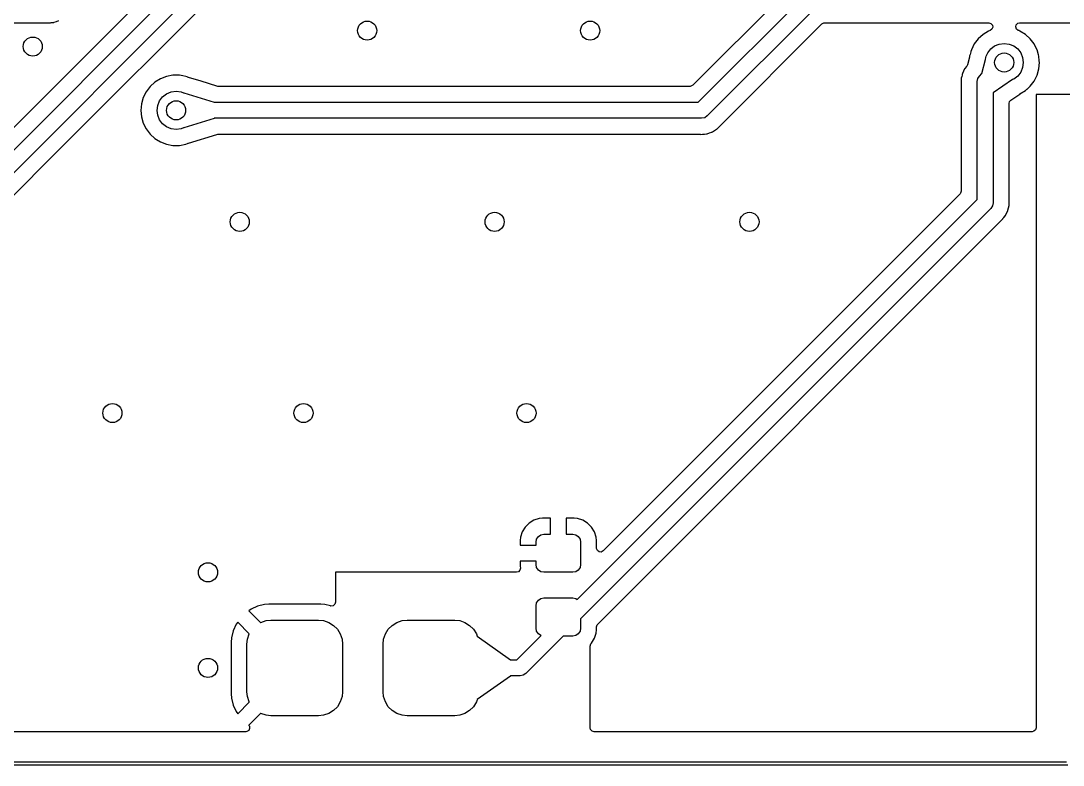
# Model space of a CAD drawing. Extents: x 1.18 to 9.06, y -3.74 to -1.97.
# Drawn here: x 6.777 to 8.065, y -3.742 to -2.823 of the extents above; entities that cross this region are included whole.
import ezdxf

# ---------------------------------------------------------------- set-up
doc = ezdxf.new("R2010")
doc.units = 0
doc.header["$MEASUREMENT"] = 0
doc.layers.add('BLACK', color=7, linetype='CONTINUOUS')

msp = doc.modelspace()

# ---------------------------------------------------------------- linework, layer by layer
at = {"layer": 'BLACK', "linetype": 'CONTINUOUS'}
for p, q in [((7.0556, -2.6664), (6.5337, -3.1883)), ((6.5404, -3.2094), (7.0768, -2.6731)), ((7.0936, -2.6841), (6.5514, -3.2263)), ((6.8351, -2.9704), (7.1057, -2.6998)), ((7.7347, -2.7747), (7.6073, -2.9021)), ((7.614, -2.9232), (7.7489, -2.7883)), ((7.76, -2.8051), (7.6251, -2.94)), ((6.1841, -2.8248), (6.8085, -2.8248)), ((6.8085, -2.8248), (6.8092, -2.8249)), ((6.8092, -2.8249), (6.8102, -2.825)), ((6.8102, -2.825), (6.8122, -2.8248)), ((6.8122, -2.8248), (6.8124, -2.8248)), ((6.8124, -2.8248), (6.8127, -2.8248)), ((6.8127, -2.8248), (6.8127, -2.8248)), ((6.8127, -2.8248), (6.8132, -2.8248)), ((6.8132, -2.8248), (6.814, -2.8247)), ((6.814, -2.8247), (6.8145, -2.8246)), ((6.8145, -2.8246), (6.817, -2.8244)), ((6.817, -2.8244), (6.817, -2.8244)), ((6.817, -2.8244), (6.8173, -2.8244)), ((6.8173, -2.8244), (6.8176, -2.8243)), ((6.8173, -2.8244), (6.8173, -2.8244)), ((6.8176, -2.8243), (6.8179, -2.8242)), ((6.8176, -2.8243), (6.8176, -2.8243)), ((6.8179, -2.8242), (6.8207, -2.8232)), ((6.8179, -2.8242), (6.8179, -2.8242)), ((6.8207, -2.8232), (6.8236, -2.8222)), ((7.6393, -2.9537), (7.7667, -2.8263)), ((7.7667, -2.8263), (7.7691, -2.8249)), ((7.7691, -2.8249), (7.7702, -2.8248)), ((7.7702, -2.8248), (7.9731, -2.8248)), ((7.9748, -2.8343), (7.9727, -2.8351)), ((7.9731, -2.8248), (7.9757, -2.8256)), ((7.9767, -2.8329), (7.9748, -2.8343)), ((7.9757, -2.8256), (7.9775, -2.8277)), ((7.9779, -2.8304), (7.9767, -2.8329)), ((7.9775, -2.8277), (7.9779, -2.8304)), ((8.0063, -2.83), (8.0069, -2.8273)), ((8.0073, -2.8326), (8.0063, -2.83)), ((8.0069, -2.8273), (8.0089, -2.8254)), ((8.0094, -2.8343), (8.0073, -2.8326)), ((8.0089, -2.8254), (8.0112, -2.8248)), ((8.0104, -2.8346), (8.0094, -2.8343)), ((8.0112, -2.8248), (8.2652, -2.8248)), ((7.96, -2.8447), (7.9551, -2.8511)), ((7.9659, -2.8393), (7.96, -2.8447)), ((7.9727, -2.8351), (7.9659, -2.8393)), ((7.9659, -2.8393), (7.9659, -2.8393)), ((7.9727, -2.8351), (7.9727, -2.8351)), ((8.0115, -2.8351), (8.0104, -2.8346)), ((8.0183, -2.8393), (8.0115, -2.8351)), ((8.0115, -2.8351), (8.0115, -2.8351)), ((8.0243, -2.8447), (8.0183, -2.8393)), ((8.0183, -2.8393), (8.0183, -2.8393)), ((8.0291, -2.8511), (8.0243, -2.8447)), ((8.0243, -2.8447), (8.0243, -2.8447)), ((7.9516, -2.8583), (7.9509, -2.8604)), ((7.9551, -2.8511), (7.9516, -2.8583)), ((7.9516, -2.8583), (7.9516, -2.8583)), ((7.9717, -2.8622), (7.9754, -2.8573)), ((7.9754, -2.8573), (7.9803, -2.8536)), ((7.9803, -2.8536), (7.986, -2.8512)), ((7.986, -2.8512), (7.9921, -2.8504)), ((7.9921, -2.8504), (7.9982, -2.8512)), ((7.9982, -2.8512), (8.0039, -2.8536)), ((8.0039, -2.8536), (8.0088, -2.8573)), ((8.0088, -2.8573), (8.0126, -2.8622)), ((8.0304, -2.8538), (8.0291, -2.8511)), ((8.0327, -2.8583), (8.0304, -2.8538)), ((8.0345, -2.8646), (8.0327, -2.8583)), ((8.0327, -2.8583), (8.0327, -2.8583)), ((7.9492, -2.8675), (7.9469, -2.8767)), ((7.9493, -2.8667), (7.9492, -2.8675)), ((7.9494, -2.866), (7.9493, -2.8667)), ((7.9499, -2.8642), (7.9494, -2.8658)), ((7.9494, -2.8658), (7.9494, -2.866)), ((7.9508, -2.861), (7.9499, -2.8642)), ((7.9509, -2.8607), (7.9508, -2.861)), ((7.9509, -2.8604), (7.9509, -2.8606)), ((7.9509, -2.8606), (7.9509, -2.8607)), ((7.9646, -2.8876), (7.969, -2.8701)), ((7.969, -2.8701), (7.9693, -2.8679)), ((7.9693, -2.8679), (7.97, -2.8663)), ((7.97, -2.8663), (7.9702, -2.8655)), ((7.9702, -2.8655), (7.9704, -2.8652)), ((7.9704, -2.8652), (7.9717, -2.8622)), ((7.9704, -2.8652), (7.9704, -2.8652)), ((8.0126, -2.8622), (8.0149, -2.8679)), ((8.0149, -2.8679), (8.0157, -2.874)), ((8.0349, -2.866), (8.0345, -2.8646)), ((8.0354, -2.8719), (8.0349, -2.866)), ((8.0356, -2.874), (8.0354, -2.8719)), ((7.9419, -2.8848), (7.9405, -2.8875)), ((7.9432, -2.882), (7.9419, -2.8848)), ((7.9433, -2.8818), (7.9432, -2.882)), ((7.9435, -2.8815), (7.9433, -2.8818)), ((7.9433, -2.8818), (7.9433, -2.8818)), ((7.9436, -2.8813), (7.9435, -2.8815)), ((7.9435, -2.8815), (7.9435, -2.8815)), ((7.9456, -2.879), (7.9436, -2.8813)), ((7.9459, -2.8785), (7.9456, -2.879)), ((7.9469, -2.8767), (7.9459, -2.8785)), ((8.0126, -2.8858), (8.0088, -2.8907)), ((8.0149, -2.8801), (8.0126, -2.8858)), ((8.0157, -2.874), (8.0149, -2.8801)), ((8.0327, -2.8897), (8.0349, -2.882)), ((8.0349, -2.882), (8.0356, -2.874)), ((6.9423, -2.8983), (6.9363, -2.9038)), ((6.9491, -2.8941), (6.9423, -2.8983)), ((6.9423, -2.8983), (6.9423, -2.8983)), ((6.9566, -2.8912), (6.9491, -2.8941)), ((6.9491, -2.8941), (6.9491, -2.8941)), ((6.9645, -2.8897), (6.9566, -2.8912)), ((6.9566, -2.8912), (6.9566, -2.8912)), ((6.9566, -2.8912), (6.9566, -2.8912)), ((6.9725, -2.8897), (6.9645, -2.8897)), ((6.9768, -2.8906), (6.9725, -2.8897)), ((6.9804, -2.8912), (6.9768, -2.8906)), ((6.982, -2.8918), (6.9804, -2.8912)), ((6.9825, -2.892), (6.982, -2.8918)), ((6.9839, -2.8924), (6.9825, -2.892)), ((6.9825, -2.892), (6.9825, -2.892)), ((6.9993, -2.8972), (6.9839, -2.8924)), ((7.0187, -2.9033), (6.9993, -2.8972)), ((7.939, -2.8942), (7.9389, -2.8945)), ((7.9389, -2.8945), (7.9389, -2.8945)), ((7.9389, -2.8945), (7.9389, -2.8948)), ((7.9389, -2.8948), (7.9389, -2.8948)), ((7.9389, -2.8948), (7.9389, -2.895)), ((7.9389, -2.895), (7.939, -2.8981)), ((7.9391, -2.8934), (7.939, -2.8942)), ((7.939, -2.8981), (7.939, -3.033)), ((7.9397, -2.8912), (7.9391, -2.8934)), ((7.94, -2.8897), (7.9397, -2.8912)), ((7.9403, -2.8883), (7.94, -2.8897)), ((7.9404, -2.888), (7.9403, -2.8883)), ((7.9405, -2.8877), (7.9404, -2.888)), ((7.9404, -2.888), (7.9404, -2.888)), ((7.9405, -2.8875), (7.9405, -2.8877)), ((7.9405, -2.8877), (7.9405, -2.8877)), ((7.9587, -2.8976), (7.9594, -2.8939)), ((7.9587, -3.0432), (7.9587, -2.8976)), ((7.9594, -2.8939), (7.9615, -2.8907)), ((7.9615, -2.8907), (7.9646, -2.8876)), ((8.0024, -2.8951), (7.9785, -2.9114)), ((8.0039, -2.8945), (8.0024, -2.8951)), ((8.0088, -2.8907), (8.0039, -2.8945)), ((8.0243, -2.9033), (8.0291, -2.8969)), ((8.0291, -2.8969), (8.0327, -2.8897)), ((6.9315, -2.9102), (6.9279, -2.9174)), ((6.9363, -2.9038), (6.9315, -2.9102)), ((6.9567, -2.9126), (6.9624, -2.9103)), ((6.9624, -2.9103), (6.9685, -2.9094)), ((6.9685, -2.9094), (6.9746, -2.9103)), ((6.9746, -2.9103), (6.9775, -2.9115)), ((6.9775, -2.9115), (6.9776, -2.9114)), ((6.9776, -2.9114), (6.9779, -2.9114)), ((6.9779, -2.9114), (7.0154, -2.9231)), ((7.0202, -2.9035), (7.0187, -2.9033)), ((7.6038, -2.9035), (7.0202, -2.9035)), ((7.6049, -2.9034), (7.6038, -2.9035)), ((7.6073, -2.9021), (7.6049, -2.9034)), ((7.9785, -2.9114), (7.9783, -2.9114)), ((7.9783, -2.9114), (7.9783, -3.0472)), ((8.0116, -2.9129), (8.0183, -2.9087)), ((8.0183, -2.9087), (8.0202, -2.907)), ((8.0202, -2.907), (8.0204, -2.9069)), ((8.0204, -2.9069), (8.0207, -2.9067)), ((8.0207, -2.9067), (8.0208, -2.9065)), ((8.0207, -2.9067), (8.0207, -2.9067)), ((8.0207, -2.9067), (8.0207, -2.9067)), ((8.0208, -2.9065), (8.0211, -2.9063)), ((8.0211, -2.9063), (8.0221, -2.9053)), ((8.0221, -2.9053), (8.0222, -2.9053)), ((8.0222, -2.9053), (8.0243, -2.9033)), ((6.9279, -2.9174), (6.9257, -2.9251)), ((6.9279, -2.9174), (6.9279, -2.9174)), ((6.9457, -2.927), (6.948, -2.9213)), ((6.948, -2.9213), (6.9518, -2.9164)), ((6.9518, -2.9164), (6.9567, -2.9126)), ((7.0154, -2.9231), (7.0155, -2.9232)), ((7.0155, -2.9232), (7.614, -2.9232)), ((7.9981, -2.9247), (7.9988, -2.9221)), ((7.9988, -2.9221), (8.0002, -2.9207)), ((8.0002, -2.9207), (8.0051, -2.9174)), ((8.0051, -2.9174), (8.0115, -2.913)), ((8.0115, -2.913), (8.0116, -2.9129)), ((9.0109, -2.9134), (8.0315, -2.9134)), ((8.0315, -2.9134), (8.0315, -3.6959)), ((6.9257, -2.9251), (6.925, -2.9331)), ((6.925, -2.9331), (6.925, -2.9331)), ((6.925, -2.9331), (6.9257, -2.9411)), ((6.9449, -2.9331), (6.9457, -2.927)), ((6.9457, -2.9392), (6.9449, -2.9331)), ((7.9981, -3.0468), (7.9981, -2.9247)), ((6.9257, -2.9411), (6.9279, -2.9488)), ((6.9279, -2.9488), (6.9279, -2.9488)), ((6.9279, -2.9488), (6.9315, -2.956)), ((6.948, -2.9449), (6.9457, -2.9392)), ((6.9518, -2.9498), (6.948, -2.9449)), ((6.9567, -2.9535), (6.9518, -2.9498)), ((7.0154, -2.943), (6.9779, -2.9548)), ((7.0156, -2.9429), (7.0154, -2.943)), ((7.6181, -2.9429), (7.0156, -2.9429)), ((7.6219, -2.9422), (7.6181, -2.9429)), ((7.6251, -2.94), (7.6219, -2.9422)), ((6.9315, -2.956), (6.9363, -2.9624)), ((6.9363, -2.9624), (6.9423, -2.9678)), ((6.9624, -2.9559), (6.9567, -2.9535)), ((6.9685, -2.9567), (6.9624, -2.9559)), ((6.9746, -2.9559), (6.9685, -2.9567)), ((6.9775, -2.9547), (6.9746, -2.9559)), ((6.9776, -2.9547), (6.9775, -2.9547)), ((6.9779, -2.9548), (6.9776, -2.9547)), ((6.9839, -2.9738), (7.0187, -2.9628)), ((7.0187, -2.9628), (7.0202, -2.9626)), ((7.0202, -2.9626), (7.6156, -2.9626)), ((7.6156, -2.9626), (7.6163, -2.9627)), ((7.6163, -2.9627), (7.6172, -2.9628)), ((7.6172, -2.9628), (7.6193, -2.9626)), ((7.6193, -2.9626), (7.6195, -2.9626)), ((7.6195, -2.9626), (7.6198, -2.9626)), ((7.6198, -2.9626), (7.6198, -2.9626)), ((7.6198, -2.9626), (7.6203, -2.9626)), ((7.6203, -2.9626), (7.6211, -2.9625)), ((7.6211, -2.9625), (7.6216, -2.9624)), ((7.6216, -2.9624), (7.6241, -2.9622)), ((7.6241, -2.9622), (7.6244, -2.9621)), ((7.6241, -2.9622), (7.6241, -2.9622)), ((7.6244, -2.9621), (7.6244, -2.9621)), ((7.6244, -2.9621), (7.6247, -2.9621)), ((7.6247, -2.9621), (7.625, -2.962)), ((7.6247, -2.9621), (7.6247, -2.9621)), ((7.625, -2.962), (7.6278, -2.961)), ((7.625, -2.962), (7.625, -2.962)), ((7.6278, -2.961), (7.6307, -2.96)), ((7.6307, -2.96), (7.6309, -2.9599)), ((7.6307, -2.96), (7.6307, -2.96)), ((7.6309, -2.9599), (7.6312, -2.9598)), ((7.6309, -2.9599), (7.6309, -2.9599)), ((7.6312, -2.9598), (7.6315, -2.9597)), ((7.6312, -2.9598), (7.6312, -2.9598)), ((7.6315, -2.9597), (7.634, -2.958)), ((7.6315, -2.9597), (7.6315, -2.9597)), ((7.634, -2.958), (7.6366, -2.9564)), ((7.6366, -2.9564), (7.6368, -2.9562)), ((7.6366, -2.9564), (7.6366, -2.9564)), ((7.6368, -2.9562), (7.637, -2.956)), ((7.6368, -2.9562), (7.6368, -2.9562)), ((7.637, -2.956), (7.6372, -2.9559)), ((7.637, -2.956), (7.637, -2.956)), ((7.6372, -2.9559), (7.6393, -2.9537)), ((7.6372, -2.9559), (7.6372, -2.9559)), ((6.5657, -3.2399), (6.8351, -2.9704)), ((6.9423, -2.9678), (6.9423, -2.9678)), ((6.9423, -2.9678), (6.9443, -2.969)), ((6.9443, -2.969), (6.9491, -2.972)), ((6.9491, -2.972), (6.9566, -2.9749)), ((6.9566, -2.9749), (6.9645, -2.9764)), ((6.9725, -2.9764), (6.9804, -2.9749)), ((6.9804, -2.9749), (6.9826, -2.9741)), ((6.9826, -2.9741), (6.9836, -2.9738)), ((6.9836, -2.9738), (6.9839, -2.9738)), ((6.9645, -2.9764), (6.9645, -2.9764)), ((6.9645, -2.9764), (6.9725, -2.9764)), ((6.9725, -2.9764), (6.9725, -2.9764)), ((7.9375, -3.0364), (7.4965, -3.4774)), ((7.9382, -3.0356), (7.9375, -3.0364)), ((7.939, -3.033), (7.9382, -3.0356)), ((7.4644, -3.5375), (7.9587, -3.0432)), ((7.9776, -3.051), (7.9755, -3.0542)), ((7.9783, -3.0472), (7.9776, -3.051)), ((7.9974, -3.0536), (7.9981, -3.0507)), ((7.9981, -3.0498), (7.9981, -3.0468)), ((7.9981, -3.0501), (7.9981, -3.0498)), ((7.9981, -3.0504), (7.9981, -3.0501)), ((7.9981, -3.0501), (7.9981, -3.0501)), ((7.9981, -3.0507), (7.9981, -3.0504)), ((7.9981, -3.0504), (7.9981, -3.0504)), ((7.9981, -3.0507), (7.9981, -3.0507)), ((7.9981, -3.0507), (7.9981, -3.0507)), ((7.9755, -3.0542), (7.4685, -3.5612)), ((7.9906, -3.0669), (7.9914, -3.0659)), ((7.9914, -3.0659), (7.9917, -3.0656)), ((7.9917, -3.0656), (7.9934, -3.0636)), ((7.9934, -3.0636), (7.9935, -3.0634)), ((7.9934, -3.0636), (7.9934, -3.0636)), ((7.9935, -3.0634), (7.9937, -3.0631)), ((7.9935, -3.0634), (7.9935, -3.0634)), ((7.9937, -3.0631), (7.9938, -3.0629)), ((7.9937, -3.0631), (7.9937, -3.0631)), ((7.9938, -3.0629), (7.9951, -3.0601)), ((7.9951, -3.0601), (7.9965, -3.0574)), ((7.9965, -3.0574), (7.9966, -3.0572)), ((7.9965, -3.0574), (7.9965, -3.0574)), ((7.9965, -3.0574), (7.9965, -3.0574)), ((7.9966, -3.0572), (7.9967, -3.0569)), ((7.9966, -3.0572), (7.9966, -3.0572)), ((7.9967, -3.0566), (7.9974, -3.0536)), ((7.9967, -3.0569), (7.9967, -3.0566)), ((7.9967, -3.0569), (7.9967, -3.0569)), ((7.4896, -3.5679), (7.9876, -3.0699)), ((7.9876, -3.0699), (7.9882, -3.0694)), ((7.9882, -3.0694), (7.9889, -3.0689)), ((7.9889, -3.0689), (7.9902, -3.0673)), ((7.9902, -3.0673), (7.9904, -3.0671)), ((7.9904, -3.0671), (7.9906, -3.0669)), ((7.4107, -3.4396), (7.4048, -3.4432)), ((7.4172, -3.4374), (7.4107, -3.4396)), ((7.4107, -3.4396), (7.4107, -3.4396)), ((7.4213, -3.437), (7.4172, -3.4374)), ((7.4311, -3.437), (7.4213, -3.437)), ((7.4213, -3.437), (7.4213, -3.437)), ((7.4311, -3.4567), (7.4311, -3.437)), ((7.4606, -3.437), (7.4508, -3.437)), ((7.4508, -3.437), (7.4508, -3.4567)), ((7.4647, -3.4374), (7.4606, -3.437)), ((7.4712, -3.4396), (7.4647, -3.4374)), ((7.4647, -3.4374), (7.4647, -3.4374)), ((7.4771, -3.4432), (7.4712, -3.4396)), ((7.4712, -3.4396), (7.4712, -3.4396)), ((7.3999, -3.4481), (7.3963, -3.454)), ((7.4048, -3.4432), (7.3999, -3.4481)), ((7.482, -3.4481), (7.4771, -3.4432)), ((7.4856, -3.454), (7.482, -3.4481)), ((7.3941, -3.4605), (7.3937, -3.4646)), ((7.3937, -3.4646), (7.3937, -3.4705)), ((7.3963, -3.454), (7.3941, -3.4605)), ((7.3941, -3.4605), (7.3941, -3.4605)), ((7.3963, -3.454), (7.3963, -3.454)), ((7.4134, -3.4665), (7.4141, -3.4628)), ((7.4141, -3.4628), (7.4163, -3.4596)), ((7.4163, -3.4596), (7.4195, -3.4574)), ((7.4195, -3.4574), (7.4232, -3.4567)), ((7.4232, -3.4567), (7.4311, -3.4567)), ((7.4508, -3.4567), (7.4587, -3.4567)), ((7.4587, -3.4567), (7.4624, -3.4574)), ((7.4624, -3.4574), (7.4656, -3.4596)), ((7.4656, -3.4596), (7.4678, -3.4628)), ((7.4678, -3.4628), (7.4685, -3.4665)), ((7.4878, -3.4605), (7.4856, -3.454)), ((7.4856, -3.454), (7.4856, -3.454)), ((7.4882, -3.4646), (7.4878, -3.4605)), ((7.4882, -3.474), (7.4882, -3.4646)), ((7.4882, -3.4646), (7.4882, -3.4646)), ((7.3937, -3.4705), (7.4134, -3.4705)), ((7.4134, -3.4705), (7.4134, -3.4665)), ((7.4685, -3.4665), (7.4685, -3.4941)), ((7.4882, -3.4743), (7.4882, -3.474)), ((7.4892, -3.4769), (7.4882, -3.4743)), ((7.4914, -3.4786), (7.4892, -3.4769)), ((7.4941, -3.4788), (7.4914, -3.4786)), ((7.4965, -3.4774), (7.4941, -3.4788)), ((7.4134, -3.4902), (7.3937, -3.4902)), ((7.3937, -3.4902), (7.3937, -3.4961)), ((7.4134, -3.4941), (7.4134, -3.4902)), ((7.3891, -3.5039), (7.1654, -3.5039)), ((7.1654, -3.5039), (7.1654, -3.5407)), ((7.3916, -3.5033), (7.3891, -3.5039)), ((7.3935, -3.5013), (7.3916, -3.5033)), ((7.394, -3.4986), (7.3935, -3.5013)), ((7.3937, -3.4961), (7.394, -3.4986)), ((7.4141, -3.4979), (7.4134, -3.4941)), ((7.4163, -3.5011), (7.4141, -3.4979)), ((7.4195, -3.5032), (7.4163, -3.5011)), ((7.4232, -3.5039), (7.4195, -3.5032)), ((7.4587, -3.5039), (7.4232, -3.5039)), ((7.4624, -3.5032), (7.4587, -3.5039)), ((7.4656, -3.5011), (7.4624, -3.5032)), ((7.4678, -3.4979), (7.4656, -3.5011)), ((7.4685, -3.4941), (7.4678, -3.4979)), ((7.1654, -3.5407), (7.1646, -3.5434)), ((7.4134, -3.5453), (7.4141, -3.5415)), ((7.4141, -3.5415), (7.4163, -3.5383)), ((7.4163, -3.5383), (7.4195, -3.5362)), ((7.4195, -3.5362), (7.4232, -3.5354)), ((7.4232, -3.5354), (7.4587, -3.5354)), ((7.4587, -3.5354), (7.4624, -3.5362)), ((7.4624, -3.5362), (7.4644, -3.5375)), ((7.0612, -3.5495), (7.0585, -3.5515)), ((7.0585, -3.5515), (7.0585, -3.5515)), ((7.0585, -3.5515), (7.0729, -3.5659)), ((7.0693, -3.5459), (7.0612, -3.5495)), ((7.0612, -3.5495), (7.0612, -3.5495)), ((7.0779, -3.5437), (7.0693, -3.5459)), ((7.0831, -3.5433), (7.0779, -3.5437)), ((7.1472, -3.5433), (7.0831, -3.5433)), ((7.1524, -3.5437), (7.1472, -3.5433)), ((7.1593, -3.5454), (7.1524, -3.5437)), ((7.1598, -3.5455), (7.1593, -3.5454)), ((7.1625, -3.5452), (7.1598, -3.5455)), ((7.1646, -3.5434), (7.1625, -3.5452)), ((7.4134, -3.5728), (7.4134, -3.5453)), ((7.0427, -3.5681), (7.039, -3.5762)), ((7.0446, -3.5654), (7.0427, -3.5681)), ((7.0427, -3.5681), (7.0427, -3.5681)), ((7.059, -3.5798), (7.0446, -3.5654)), ((7.0446, -3.5654), (7.0446, -3.5654)), ((7.0729, -3.5659), (7.0732, -3.5658)), ((7.0732, -3.5658), (7.0797, -3.5636)), ((7.0797, -3.5636), (7.0856, -3.563)), ((7.0856, -3.563), (7.1447, -3.563)), ((7.1447, -3.563), (7.1507, -3.5636)), ((7.1507, -3.5636), (7.1572, -3.5658)), ((7.1572, -3.5658), (7.163, -3.5694)), ((7.2356, -3.5694), (7.2415, -3.5658)), ((7.2415, -3.5658), (7.248, -3.5636)), ((7.248, -3.5636), (7.2539, -3.563)), ((7.2539, -3.563), (7.313, -3.563)), ((7.313, -3.563), (7.319, -3.5636)), ((7.319, -3.5636), (7.3255, -3.5658)), ((7.3255, -3.5658), (7.3313, -3.5694)), ((7.4685, -3.5612), (7.4685, -3.5728)), ((7.4882, -3.5713), (7.489, -3.5687)), ((7.489, -3.5687), (7.4896, -3.5679)), ((7.039, -3.5762), (7.0368, -3.5848)), ((7.0567, -3.5865), (7.0589, -3.58)), ((7.0589, -3.58), (7.059, -3.5798)), ((7.163, -3.5694), (7.1678, -3.5742)), ((7.1678, -3.5742), (7.1714, -3.58)), ((7.1714, -3.58), (7.1736, -3.5865)), ((7.225, -3.5865), (7.2272, -3.58)), ((7.2272, -3.58), (7.2308, -3.5742)), ((7.2308, -3.5742), (7.2356, -3.5694)), ((7.3313, -3.5694), (7.3362, -3.5742)), ((7.3362, -3.5742), (7.3398, -3.58)), ((7.3398, -3.58), (7.3407, -3.5828)), ((7.4141, -3.5766), (7.4134, -3.5728)), ((7.4163, -3.5798), (7.4141, -3.5766)), ((7.4195, -3.5819), (7.4163, -3.5798)), ((7.4656, -3.5798), (7.4624, -3.5819)), ((7.4678, -3.5766), (7.4656, -3.5798)), ((7.4685, -3.5728), (7.4678, -3.5766)), ((7.4856, -3.5854), (7.4878, -3.5789)), ((7.4878, -3.5789), (7.4882, -3.5748)), ((7.4882, -3.5748), (7.4882, -3.5713)), ((7.0368, -3.5848), (7.0364, -3.59)), ((7.0364, -3.59), (7.0364, -3.6541)), ((7.0561, -3.5925), (7.0567, -3.5865)), ((7.0561, -3.6516), (7.0561, -3.5925)), ((7.1736, -3.5865), (7.1742, -3.5925)), ((7.1742, -3.5925), (7.1742, -3.6516)), ((7.2244, -3.5925), (7.225, -3.5865)), ((7.2244, -3.6516), (7.2244, -3.5925)), ((7.3407, -3.5828), (7.3408, -3.5829)), ((7.3408, -3.5829), (7.3817, -3.6121)), ((7.3896, -3.6122), (7.4198, -3.582)), ((7.447, -3.5827), (7.4007, -3.629)), ((7.4198, -3.582), (7.4195, -3.5819)), ((7.4587, -3.5827), (7.447, -3.5827)), ((7.4624, -3.5819), (7.4587, -3.5827)), ((7.4803, -3.595), (7.4811, -3.5924)), ((7.4811, -3.5924), (7.4817, -3.5915)), ((7.4817, -3.5915), (7.4819, -3.5914)), ((7.4819, -3.5914), (7.482, -3.5913)), ((7.482, -3.5913), (7.4856, -3.5854)), ((7.4803, -3.6959), (7.4803, -3.595)), ((7.3817, -3.6121), (7.3818, -3.6122)), ((7.3818, -3.6122), (7.3896, -3.6122)), ((7.3817, -3.632), (7.3408, -3.6612)), ((7.3818, -3.632), (7.3817, -3.632)), ((7.3937, -3.6319), (7.3818, -3.6319)), ((7.3818, -3.6319), (7.3818, -3.632)), ((7.3975, -3.6311), (7.3937, -3.6319)), ((7.4007, -3.629), (7.3975, -3.6311)), ((7.0364, -3.6541), (7.0368, -3.6593)), ((7.0567, -3.6575), (7.0561, -3.6516)), ((7.0589, -3.6641), (7.0567, -3.6575)), ((7.1736, -3.6575), (7.1714, -3.6641)), ((7.1742, -3.6516), (7.1736, -3.6575)), ((7.225, -3.6575), (7.2244, -3.6516)), ((7.2272, -3.6641), (7.225, -3.6575)), ((7.0368, -3.6593), (7.039, -3.6679)), ((7.039, -3.6679), (7.0427, -3.676)), ((7.0446, -3.6787), (7.059, -3.6643)), ((7.059, -3.6643), (7.0589, -3.6641)), ((7.1678, -3.6699), (7.163, -3.6747)), ((7.1714, -3.6641), (7.1678, -3.6699)), ((7.2308, -3.6699), (7.2272, -3.6641)), ((7.2356, -3.6747), (7.2308, -3.6699)), ((7.3362, -3.6699), (7.3313, -3.6747)), ((7.3398, -3.6641), (7.3362, -3.6699)), ((7.3407, -3.6613), (7.3398, -3.6641)), ((7.3408, -3.6612), (7.3407, -3.6613)), ((7.0427, -3.676), (7.0427, -3.676)), ((7.0427, -3.676), (7.0446, -3.6787)), ((7.0729, -3.6782), (7.0585, -3.6926)), ((7.0732, -3.6783), (7.0729, -3.6782)), ((7.0797, -3.6805), (7.0732, -3.6783)), ((7.0856, -3.6811), (7.0797, -3.6805)), ((7.1447, -3.6811), (7.0856, -3.6811)), ((7.1507, -3.6805), (7.1447, -3.6811)), ((7.1572, -3.6783), (7.1507, -3.6805)), ((7.163, -3.6747), (7.1572, -3.6783)), ((7.2415, -3.6783), (7.2356, -3.6747)), ((7.248, -3.6805), (7.2415, -3.6783)), ((7.2539, -3.6811), (7.248, -3.6805)), ((7.313, -3.6811), (7.2539, -3.6811)), ((7.319, -3.6805), (7.313, -3.6811)), ((7.3255, -3.6783), (7.319, -3.6805)), ((7.3313, -3.6747), (7.3255, -3.6783)), ((7.0594, -3.6968), (7.0582, -3.6992)), ((7.0585, -3.6926), (7.0585, -3.6933)), ((7.0585, -3.6933), (7.0591, -3.694)), ((7.0591, -3.694), (7.0594, -3.6968)), ((7.4808, -3.6979), (7.4803, -3.6959)), ((8.0315, -3.6959), (8.0307, -3.6985)), ((7.0546, -3.7008), (1.8553, -3.7008)), ((7.0558, -3.7006), (7.0546, -3.7008)), ((7.0582, -3.6992), (7.0558, -3.7006)), ((7.4826, -3.7), (7.4808, -3.6979)), ((7.4852, -3.7008), (7.4826, -3.7)), ((8.0266, -3.7008), (7.4852, -3.7008)), ((8.0286, -3.7003), (8.0266, -3.7008)), ((8.0307, -3.6985), (8.0286, -3.7003)), ((8.0709, -3.7421), (1.811, -3.7421)), ((1.813, -3.7382), (8.0689, -3.7382))]:
    msp.add_line(p, q, dxfattribs=at)
at = {"layer": 'BLACK'}
for centre in [(7.2047, -2.8346), (7.4803, -2.8346), (6.7913, -2.8543), (7.9921, -2.874), (6.9685, -2.9331), (7.0472, -3.0709), (7.3622, -3.0709), (7.6772, -3.0709), (6.8898, -3.3071), (7.126, -3.3071), (7.4016, -3.3071), (7.0079, -3.5039), (7.0079, -3.622)]:
    msp.add_circle(centre, 0.0118, dxfattribs=at)

doc.saveas('drawing.dxf')
